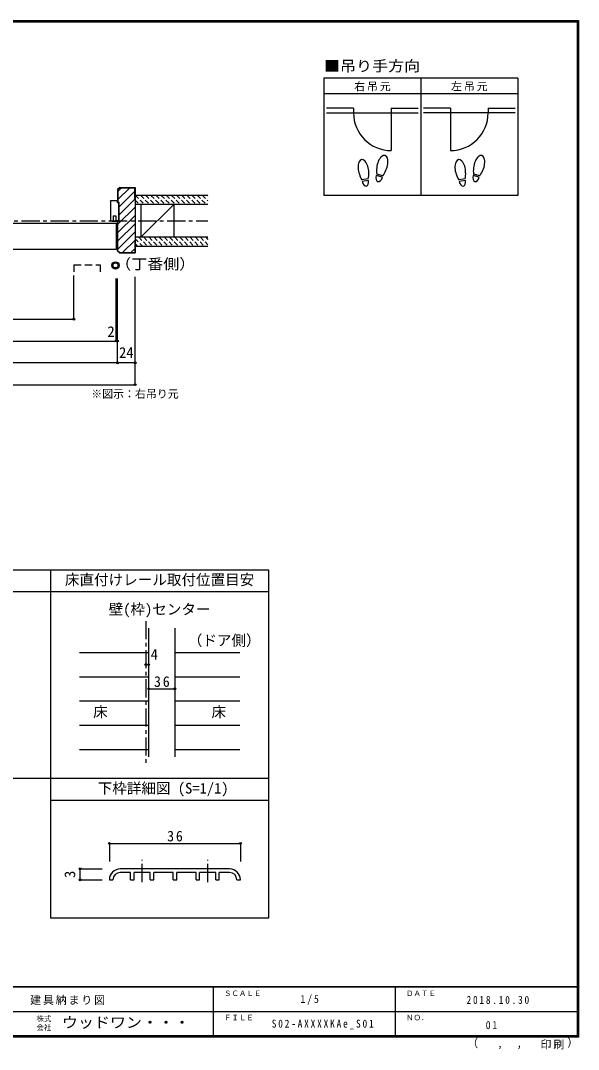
# Model space of a CAD drawing. Units: millimetres, scale not verified, with parts at other scales. Extents: x -973 to 977, y -718 to 696.
# Drawn here: x 211 to 977, y -718 to 696 of the extents above; entities that cross this region are included whole.
import ezdxf
from ezdxf.enums import TextEntityAlignment as Align

# ---------------------------------------------------------------- set-up
doc = ezdxf.new("R2010")
doc.units = ezdxf.units.MM
doc.header["$LTSCALE"] = 5
doc.header["$PDMODE"] = 32
doc.header["$PDSIZE"] = 2.5
for name, pattern in [('CHAIN1', [8, 5, -1, 1, -1]), ('DASHED1', [1.8, 1.2, -0.6]), ('DASHED2', [3, 2, -1])]:
    doc.linetypes.add(name, pattern=pattern)
for name, color, linetype in [('0-0_補助線', 3, 'Continuous'), ('0-1_通り芯', 4, 'CHAIN1'), ('0-3_仕上げ', 2, 'Continuous'), ('0-4_枠', 3, 'Continuous'), ('0-6_扉', 6, 'Continuous'), ('0-7_金物', 7, 'Continuous'), ('0-8_戸当り', 3, 'Continuous'), ('0-A_文字', 3, 'Continuous'), ('0-B_寸法', 7, 'Continuous'), ('0-C_ハッチ', 4, 'DASHED1'), ('7-1_通り芯', 4, 'CHAIN1'), ('7-7_金物', 7, 'Continuous'), ('7-B_寸法', 4, 'Continuous'), ('F-0_補助線', 7, 'Continuous'), ('F-1_枠', 6, 'Continuous'), ('F-A_文字', 7, 'Continuous')]:
    doc.layers.add(name, color=color, linetype=linetype)
doc.styles.add('ＭＳ ゴシック', font='')
doc.styles.get('ＭＳ ゴシック').set_extended_font_data('MS Gothic')

# ---------------------------------------------------------------- blocks, each defined once
blk = doc.blocks.new('02')
at = {"layer": '0-0_補助線', "color": 7}
for p, q in [((-4.998, -10.239), (-4.998, 14.761)), ((5.802, 17.761), (-3.198, 17.761)), ((6.802, 16.761), (6.802, -9.239)), ((-4.998, -10.239), (-0.698, -10.239)), ((2.702, -3.239), (2.702, -10.239)), ((5.802, -10.239), (2.702, -10.239)), ((5.002, -10.239), (4.402, -10.839))]:
    blk.add_line(p, q, dxfattribs=at)
for points in [[(-4.998, 14.761), (-3.198, 14.761), (-3.198, 17.761)], [(-3.469, -10.239), (-2.869, -10.839), (4.402, -10.839)], [(2.702, -3.239), (-0.698, -3.239), (-0.698, -10.239)]]:
    blk.add_lwpolyline(points, dxfattribs=at)
for centre, start, end in [((5.802, 16.761), 0, 90), ((5.802, -9.239), 270, 0)]:
    blk.add_arc(centre, 1, start, end, dxfattribs=at)

msp = doc.modelspace()

# ---------------------------------------------------------------- linework, layer by layer
at = {"layer": '0-0_補助線'}
for p, q in [((346.828, 466.538), (344, 463.71)), ((344, 463.71), (344, 446.036)), ((347.036, 466.038), (344.5, 463.503)), ((344.5, 463.503), (344.5, 446.036)), ((347.036, 466.038), (367.5, 466.038)), ((367.5, 451.538), (367.5, 466.038)), ((367.5, 451.538), (368, 451.538)), ((344, 420.036), (346.001, 420.036)), ((344, 379.367), (344, 420.036)), ((344.5, 379.574), (344.5, 420.036)), ((367.5, 391.538), (367.5, 377.038)), ((367.5, 391.538), (368, 391.538)), ((344.5, 379.574), (347.036, 377.038)), ((347.036, 377.038), (367.5, 377.038))]:
    msp.add_line(p, q, dxfattribs=at)
at = {"layer": '0-0_補助線', "color": 4}
for p, q in [((349.402, 466.038), (344.5, 461.136)), ((360.716, 466.038), (344.5, 449.822)), ((367.5, 461.509), (346.001, 440.01)), ((368, 439.381), (344.5, 415.881)), ((368, 450.695), (346.001, 428.696)), ((368, 428.068), (344.5, 404.568)), ((368, 416.754), (344.5, 393.254)), ((368, 405.44), (344.5, 381.94)), ((368, 394.127), (350.912, 377.038)), ((367.5, 382.313), (362.225, 377.038))]:
    msp.add_line(p, q, dxfattribs=at)
at = {"layer": '0-0_補助線', "color": 6}
msp.add_line((342, 417.538), (342, 381.538), dxfattribs=at)
at = {"layer": '0-0_補助線'}
for points in [[(346.828, 466.538), (368, 466.538), (368, 376.538)], [(346.001, 420.036), (346.001, 446.036), (344, 446.036)], [(344, 379.367), (346.828, 376.538), (368, 376.538)]]:
    msp.add_lwpolyline(points, dxfattribs=at)
at = {"layer": '0-1_通り芯'}
for p, q in [((-468, 420.538), (468, 420.538)), ((382.629, -129.167), (382.629, -325.674))]:
    msp.add_line(p, q, dxfattribs=at)
at = {"layer": '0-3_仕上げ'}
for p, q in [((468, 455.538), (368, 455.538)), ((468, 443.038), (368, 443.038)), ((468, 398.038), (368, 398.038)), ((468, 385.538), (368, 385.538))]:
    msp.add_line(p, q, dxfattribs=at)
at = {"layer": '0-3_仕上げ', "color": 3}
for p, q in [((376, 443.038), (376, 398.038)), ((421, 443.038), (421, 398.038))]:
    msp.add_line(p, q, dxfattribs=at)
at = {"layer": '0-3_仕上げ', "color": 7}
msp.add_line((421, 443.038), (376, 398.038), dxfattribs=at)
at = {"layer": '0-3_仕上げ', "color": 4}
for p, q in [((291.653, -172.468), (386.629, -172.468)), ((422.629, -172.468), (511.653, -172.468)), ((291.653, -205.769), (386.629, -205.769)), ((422.629, -205.769), (511.653, -205.769)), ((291.653, -239.071), (386.629, -239.071)), ((422.629, -239.071), (511.653, -239.071)), ((291.653, -272.372), (386.629, -272.372)), ((422.629, -272.372), (511.653, -272.372)), ((291.653, -305.674), (386.629, -305.674)), ((422.629, -305.674), (511.653, -305.674))]:
    msp.add_line(p, q, dxfattribs=at)
at = {"layer": '0-4_枠'}
for p, q in [((386.629, -139.167), (386.629, -315.674)), ((422.629, -139.167), (422.629, -315.674))]:
    msp.add_line(p, q, dxfattribs=at)
at = {"layer": '0-6_扉'}
for p, q in [((11.5, 417.538), (342, 417.538)), ((11.5, 381.538), (342, 381.538))]:
    msp.add_line(p, q, dxfattribs=at)
at = {"layer": '0-6_扉', "linetype": 'DASHED2'}
for p, q in [((284.005, 360.446), (284.005, 345.538)), ((284.005, 360.446), (320.005, 360.446)), ((320.005, 360.446), (320.005, 345.538))]:
    msp.add_line(p, q, dxfattribs=at)
at = {"layer": '0-7_金物'}
for radius in [5, 3.5]:
    msp.add_circle((341.049, 359.495), radius, dxfattribs=at)
at = {"layer": '0-8_戸当り', "color": 2}
for p, q in [((667.933, 575.308), (630.833, 575.308)), ((630.833, 569.008), (756.833, 569.008)), ((667.933, 575.308), (667.933, 569.008)), ((719.733, 575.308), (719.733, 517.208)), ((719.733, 575.308), (756.833, 575.308)), ((800.933, 575.308), (763.833, 575.308)), ((889.833, 569.008), (763.833, 569.008)), ((800.933, 575.308), (800.933, 517.208)), ((852.733, 575.308), (852.733, 569.008)), ((852.733, 575.308), (889.833, 575.308))]:
    msp.add_line(p, q, dxfattribs=at)
at = {"layer": '0-8_戸当り'}
for p, q in [((707.618, 480.706), (699.138, 482.978)), ((708.162, 482.735), (699.681, 485.007)), ((840.618, 480.706), (832.138, 482.978)), ((841.162, 482.735), (832.681, 485.007)), ((688.151, 478.378), (679.505, 476.853)), ((688.516, 476.31), (679.869, 474.785)), ((821.151, 478.378), (812.505, 476.853)), ((821.516, 476.31), (812.869, 474.785))]:
    msp.add_line(p, q, dxfattribs=at)
at = {"layer": '0-8_戸当り', "color": 2}
for centre, start, end in [((719.733, 569.008), 180, 270), ((800.933, 569.008), 270, 0)]:
    msp.add_arc(centre, 51.8, start, end, dxfattribs=at)
at = {"layer": '0-8_戸当り'}
for centre, major_axis, ratio, start_param, end_param in [((707.407, 496.878), (3.644, 13.601), 0.5, 4.34059143, 8.22577918), ((840.407, 496.878), (3.644, 13.601), 0.5, 4.34059143, 8.22577918), ((681.489, 490.877), (-2.445, 13.867), 0.5, 4.34059143, 8.22577918), ((814.489, 490.877), (-2.445, 13.867), 0.5, 4.34059143, 8.22577918), ((681.559, 490.481), (-2.963, 16.802), 0.4, 1.85063327, 2.44287679), ((681.559, 490.481), (-2.963, 16.802), 0.4, 3.84030852, 4.43255203), ((703.378, 481.842), (1.894, 7.067), 0.6, 1.57079633, 4.71238898), ((707.303, 496.489), (4.416, 16.48), 0.4, 1.85063327, 2.44287679), ((707.303, 496.489), (4.416, 16.48), 0.4, 3.84030852, 4.43255203), ((814.559, 490.481), (-2.963, 16.802), 0.4, 1.85063327, 2.44287679), ((814.559, 490.481), (-2.963, 16.802), 0.4, 3.84030852, 4.43255203), ((836.378, 481.842), (1.894, 7.067), 0.6, 1.57079633, 4.71238898), ((840.303, 496.489), (4.416, 16.48), 0.4, 1.85063327, 2.44287679), ((840.303, 496.489), (4.416, 16.48), 0.4, 3.84030852, 4.43255203), ((684.192, 475.548), (-1.27, 7.205), 0.6, 1.57079633, 4.71238898), ((817.192, 475.548), (-1.27, 7.205), 0.6, 1.57079633, 4.71238898)]:
    msp.add_ellipse(centre, major_axis=major_axis, ratio=ratio, start_param=start_param, end_param=end_param, dxfattribs=at)
at = {"layer": '0-A_文字'}
for p, q in [((893.333, 616.667), (627.333, 616.667)), ((627.333, 616.667), (627.333, 455.667)), ((760.333, 616.667), (760.333, 455.667)), ((893.333, 616.667), (893.333, 455.667)), ((627.333, 595.667), (893.333, 595.667)), ((893.333, 455.667), (627.333, 455.667)), ((251.653, -59.167), (251.653, -537.167)), ((551.653, -537.167), (551.653, -59.167)), ((551.653, -89.167), (1.653, -89.167)), ((551.653, -345.674), (1.653, -345.674)), ((551.653, -375.674), (251.653, -375.674)), ((251.653, -537.167), (551.653, -537.167))]:
    msp.add_line(p, q, dxfattribs=at)
msp.add_lwpolyline([(551.653, -59.167), (1.653, -59.167), (1.653, -345.674)], dxfattribs=at)
at = {"layer": '0-B_寸法', "color": 4}
for p, q in [((284.005, 285.538), (284.005, 345.538)), ((342, 255.538), (342, 341.564)), ((344, 225.538), (344, 341.564)), ((368, 195.538), (368, 343.693)), ((-333, 285.538), (284.005, 285.538)), ((-344, 255.538), (344, 255.538)), ((368, 225.538), (-368, 225.538)), ((-368, 195.538), (368, 195.538)), ((382.629, -189.119), (386.629, -189.119)), ((386.629, -222.42), (422.629, -222.42))]:
    msp.add_line(p, q, dxfattribs=at)
at = {"layer": '0-B_寸法'}
for p in [(284.005, 285.538), (342, 255.538), (344, 255.538), (344, 225.538), (368, 225.538), (368, 195.538), (382.629, -189.119), (386.629, -189.119), (386.629, -222.42), (422.629, -222.42)]:
    msp.add_point(p, dxfattribs=at)
at = {"layer": '0-C_ハッチ'}
for p, q in [((368.607, 455.538), (381.107, 443.038)), ((375.678, 455.538), (388.178, 443.038)), ((382.749, 455.538), (395.249, 443.038)), ((389.821, 455.538), (402.321, 443.038)), ((396.892, 455.538), (409.392, 443.038)), ((403.963, 455.538), (416.463, 443.038)), ((411.034, 455.538), (423.534, 443.038)), ((418.105, 455.538), (430.605, 443.038)), ((425.176, 455.538), (437.676, 443.038)), ((432.247, 455.538), (444.747, 443.038)), ((439.318, 455.538), (451.818, 443.038)), ((446.389, 455.538), (458.889, 443.038)), ((453.46, 455.538), (465.96, 443.038)), ((460.531, 455.538), (468, 448.069)), ((467.602, 455.538), (468, 455.141)), ((368, 449.074), (374.036, 443.038)), ((368, 395.937), (378.399, 385.538)), ((372.97, 398.038), (385.47, 385.538)), ((380.041, 398.038), (392.541, 385.538)), ((387.112, 398.038), (399.612, 385.538)), ((394.183, 398.038), (406.683, 385.538)), ((401.255, 398.038), (413.755, 385.538)), ((408.326, 398.038), (420.826, 385.538)), ((415.397, 398.038), (427.897, 385.538)), ((422.468, 398.038), (434.968, 385.538)), ((429.539, 398.038), (442.039, 385.538)), ((436.61, 398.038), (449.11, 385.538)), ((443.681, 398.038), (456.181, 385.538)), ((450.752, 398.038), (463.252, 385.538)), ((457.823, 398.038), (468, 387.861)), ((464.894, 398.038), (468, 394.932)), ((368, 388.866), (371.328, 385.538))]:
    msp.add_line(p, q, dxfattribs=at)
at = {"layer": '7-1_通り芯'}
for p, q in [((377.644, -488.031), (377.644, -457.5)), ((467.644, -488.031), (467.644, -457.5))]:
    msp.add_line(p, q, dxfattribs=at)
at = {"layer": '7-7_金物'}
for p, q in [((497.644, -469.732), (347.644, -469.732)), ((361.644, -474.732), (347.644, -474.732)), ((361.644, -484.732), (361.644, -474.732)), ((388.644, -474.732), (366.644, -474.732)), ((366.644, -484.732), (366.644, -474.732)), ((388.644, -484.732), (388.644, -474.732)), ((420.144, -474.732), (393.644, -474.732)), ((393.644, -484.732), (393.644, -474.732)), ((420.144, -484.732), (420.144, -474.732)), ((451.644, -474.732), (425.144, -474.732)), ((425.144, -484.732), (425.144, -474.732)), ((451.644, -484.732), (451.644, -474.732)), ((478.644, -474.732), (456.644, -474.732)), ((456.644, -484.732), (456.644, -474.732)), ((478.644, -484.732), (478.644, -474.732)), ((497.644, -474.732), (483.644, -474.732)), ((483.644, -484.732), (483.644, -474.732)), ((332.644, -484.732), (337.644, -484.732)), ((361.644, -484.732), (366.644, -484.732)), ((388.644, -484.732), (393.644, -484.732)), ((420.144, -484.732), (425.144, -484.732)), ((451.644, -484.732), (456.644, -484.732)), ((478.644, -484.732), (483.644, -484.732)), ((507.644, -484.732), (512.644, -484.732))]:
    msp.add_line(p, q, dxfattribs=at)
for centre, radius, start, end in [((347.644, -484.732), 15, 90, 180), ((347.644, -484.732), 10, 90, 180), ((497.644, -484.732), 15, 0, 90), ((497.644, -484.732), 10, 0, 90)]:
    msp.add_arc(centre, radius, start, end, dxfattribs=at)
at = {"layer": '7-B_寸法'}
for p, q in [((332.644, -434.732), (332.644, -459.732)), ((332.644, -434.732), (512.644, -434.732)), ((512.644, -434.732), (512.644, -459.732)), ((292.644, -469.732), (322.644, -469.732)), ((292.644, -484.732), (292.644, -469.732)), ((292.644, -484.732), (322.644, -484.732))]:
    msp.add_line(p, q, dxfattribs=at)
at = {"layer": '7-B_寸法', "color": 7}
for p in [(332.644, -434.732), (512.644, -434.732), (292.644, -469.732), (292.644, -484.732)]:
    msp.add_point(p, dxfattribs=at)
at = {"layer": 'F-1_枠'}
for p, q in [((-973.347, 695.833), (976.653, 695.833)), ((-973.347, 695), (976.653, 695)), ((-973.347, 694.167), (976.653, 694.167)), ((974.986, 695.833), (974.986, -700.833)), ((975.82, 695.833), (975.82, -700.833)), ((976.653, 695.833), (976.653, -700.833)), ((976.653, -631.667), (-973.347, -631.667)), ((976.653, -632.5), (-973.347, -632.5)), ((474.986, -632.5), (474.986, -699.167)), ((724.986, -632.5), (724.986, -699.167)), ((1.653, -665.833), (974.986, -665.834)), ((976.653, -699.167), (-973.347, -699.167)), ((976.653, -700), (-973.347, -700)), ((976.653, -700.833), (-973.347, -700.833))]:
    msp.add_line(p, q, dxfattribs=at)

# ---------------------------------------------------------------- block references
at = {"layer": '0-0_補助線', "xscale": -1}
msp.add_blockref('02', (340.802, 430.775), dxfattribs=at)

# ---------------------------------------------------------------- texts
at = {"layer": '0-A_文字', "color": 7, "style": 'ＭＳ ゴシック', "width": 1.1}
for s, p in [('■吊り手方向', (627.333, 621.667)), ('（丁番側）', (340.682, 349.644))]:
    msp.add_text(s, height=14.66, dxfattribs=at).set_placement(p, align=Align.BOTTOM_LEFT)
at = {"layer": '0-A_文字', "color": 7, "style": 'ＭＳ ゴシック'}
for s, height, p in [('※図示：右吊り元', 11, (307.805, 174.073)), ('床直付けレール取付位置目安', 14.66, (271.653, -84.167)), ('壁(枠)センター', 14.66, (331.653, -124.758)), ('（ドア側）', 14.66, (440.407, -167.502)), ('床', 14.66, (310.403, -265.721)), ('床', 14.66, (472.903, -265.721)), ('下枠詳細図 (S=1/1)', 14.66, (316.653, -370.674))]:
    msp.add_text(s, height=height, dxfattribs=at).set_placement(p, align=Align.BOTTOM_LEFT)
at = {"layer": '0-A_文字', "color": 7, "char_height": 11, "attachment_point": 7, "style": 'ＭＳ ゴシック'}
for s, insert in [('\\T1.17;右吊元', (668.833, 598.667)), ('\\T1.17;左吊元', (801.833, 598.667))]:
    msp.add_mtext(s, dxfattribs=dict(at, insert=insert))
at = {"layer": '0-B_寸法', "style": 'ＭＳ ゴシック'}
for s, p in [('2', (330.029, 256.778)), ('24', (346, 228.038)), ('4', (389.399, -186.619))]:
    msp.add_text(s, height=14.66, dxfattribs=at).set_placement(p, align=Align.BOTTOM_LEFT)
at = {"layer": '0-B_寸法', "insert": (394.004, -219.92), "char_height": 14.66, "attachment_point": 7, "style": 'ＭＳ ゴシック'}
msp.add_mtext('\\T1.27;\\W0.95;36', dxfattribs=at)
at = {"layer": '7-B_寸法', "color": 7, "style": 'ＭＳ ゴシック'}
msp.add_text('3', height=14.66, rotation=90, dxfattribs=at).set_placement((290.144, -482.232), align=Align.BOTTOM_LEFT)
at = {"layer": '7-B_寸法', "color": 7, "insert": (412.019, -432.232), "char_height": 14.66, "attachment_point": 7, "style": 'ＭＳ ゴシック'}
msp.add_mtext('\\T1.27;\\W0.95;36', dxfattribs=at)
at = {"layer": 'F-0_補助線', "insert": (223.874, -656.798), "char_height": 11, "attachment_point": 7, "style": 'ＭＳ ゴシック'}
msp.add_mtext('\\T1.17;建具納まり図', dxfattribs=at)
at = {"layer": 'F-A_文字', "style": 'ＭＳ ゴシック'}
for s, height, p in [('ＳＣＡＬＥ', 7.331, (489.986, -646.667)), ('ＤＡＴＥ', 7.331, (739.986, -646.667)), ('株式', 7.331, (232.486, -681.5)), ('ＦＩＬＥ', 7.331, (489.986, -680)), ('ＮＯ．', 7.331, (739.986, -680.001)), ('会社', 7.331, (232.486, -693.5)), ('（', 11, (823.992, -718.052)), ('）', 11, (961.387, -717.355)), (',', 11, (865.199, -718.052)), (',', 11, (891.686, -717.588))]:
    msp.add_text(s, height=height, dxfattribs=at).set_placement(p, align=Align.BOTTOM_LEFT)
at = {"layer": 'F-A_文字', "style": 'ＭＳ ゴシック', "width": 1.1}
msp.add_text('ウッドワン・・・', height=14.66, dxfattribs=at).set_placement((267.486, -692.5), align=Align.BOTTOM_LEFT)
at = {"layer": 'F-A_文字', "char_height": 11, "attachment_point": 7, "style": 'ＭＳ ゴシック'}
for s, insert in [('\\T1.38;\\W0.9;1/5', (594.986, -656.667)), ('\\T1.39;\\W0.85;2018.10.30', (823.111, -655.417)), ('\\T1.4;\\W0.85;S02-AXXXXKAe_S01', (555.611, -690.001)), ('\\T1.36;\\W0.9;01', (849.361, -690.001)), ('\\T1.17;印刷', (924.678, -717.82))]:
    msp.add_mtext(s, dxfattribs=dict(at, insert=insert))

doc.saveas('drawing.dxf')
